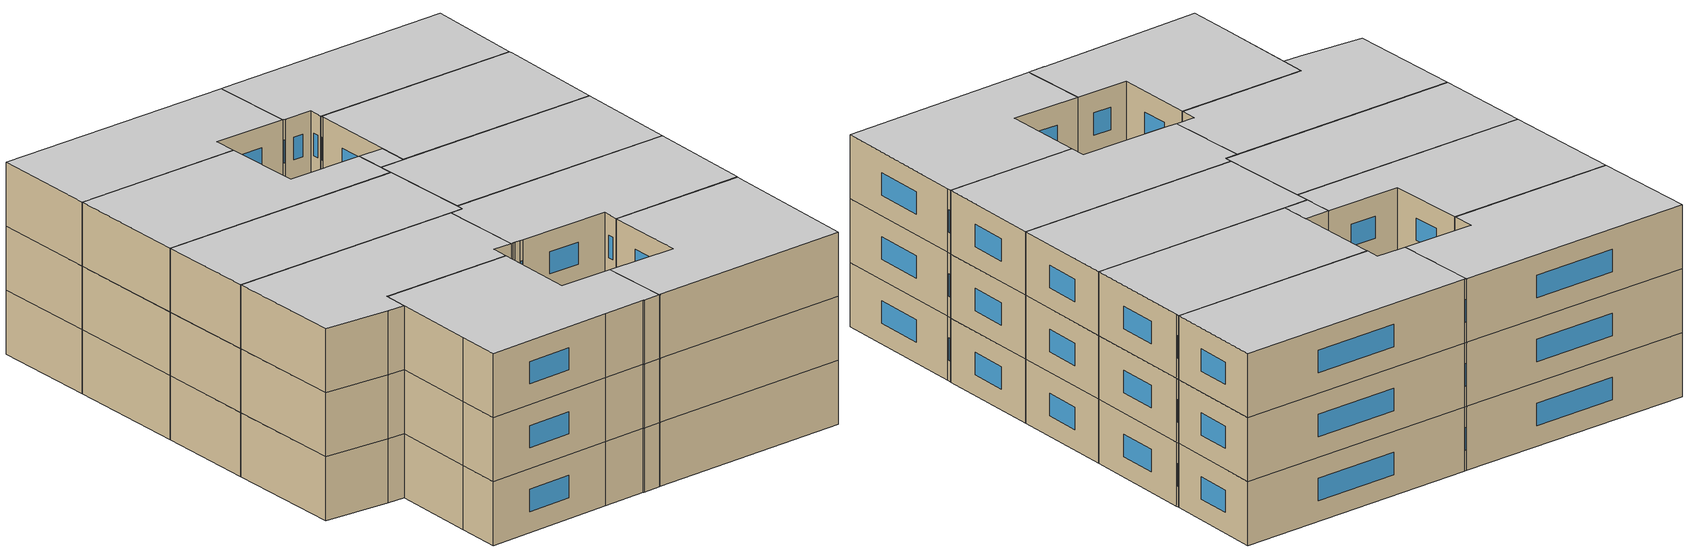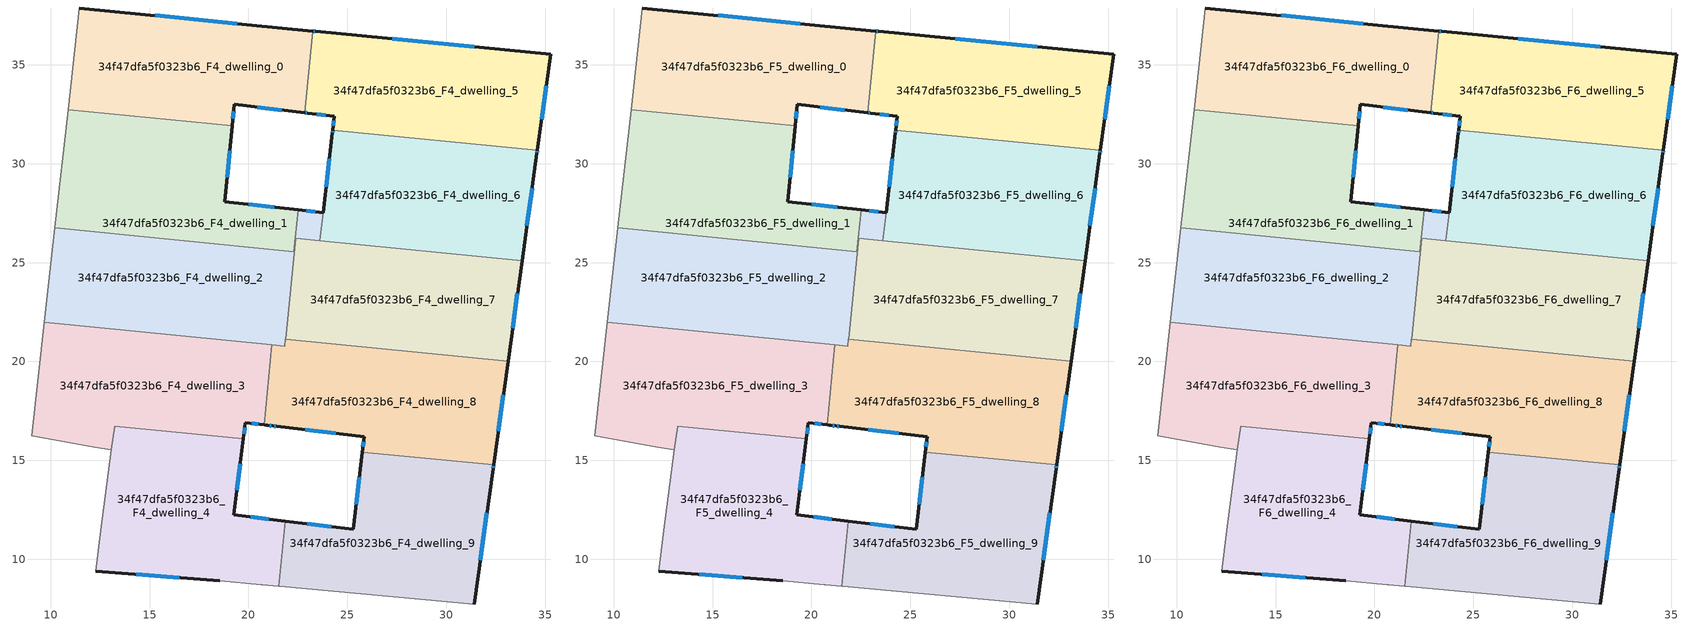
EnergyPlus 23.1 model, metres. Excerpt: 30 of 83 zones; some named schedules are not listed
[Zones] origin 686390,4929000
34f47dfa5f0323b6_F4_dwelling_0
 floor to 34f47dfa5f0323b6_F3_dwelling_0 (EU_floor_Construction): 23.26,36.72 22.85,32.58 19.29,33 19.18,31.91 10.88,32.74 11.45,37.88 z12
 wall outside (EU_wall_Construction): 19.18,31.91 19.29,33 22.85,32.58 / 23.26,36.72 11.45,37.88 z12:15
 wall to 34f47dfa5f0323b6_F4_dwelling_1 (EU_wall_Construction): 10.88,32.74 19.18,31.91 z12:15
 wall adiabatic (EU_wall_Construction): 11.45,37.88 10.88,32.74 z12:15
 wall to 34f47dfa5f0323b6_F4_dwelling_5 (EU_wall_Construction): 22.85,32.58 23.26,36.72 z12:15
 window (EU_Window_Construction): 19.22,32.27 19.25,32.65 / 19.42,37.09 15.29,37.5 / 20.45,32.87 21.69,32.72 z12.98:14.02
34f47dfa5f0323b6_F4_dwelling_1
 floor to 34f47dfa5f0323b6_F3_dwelling_1 (EU_floor_Construction): 19.18,31.91 18.8,28.08 22.52,27.67 22.3,25.56 10.21,26.75 10.88,32.74 z12
 wall outside (EU_wall_Construction): 22.52,27.67 18.8,28.08 19.18,31.91 z12:15
 wall adiabatic (EU_wall_Construction): 10.88,32.74 10.21,26.75 z12:15
 wall to 34f47dfa5f0323b6_F4_dwelling_2 (EU_wall_Construction): 10.21,26.75 22.3,25.56 22.52,27.67 z12:15
 window (EU_Window_Construction): 18.92,29.33 19.06,30.67 / 21.31,27.8 20.01,27.95 z12.98:14.02
34f47dfa5f0323b6_F4_dwelling_2
 floor to 34f47dfa5f0323b6_F3_dwelling_2 (EU_floor_Construction): 23.78,27.53 23.61,26.11 22.38,26.23 21.84,20.78 9.68,21.99 10.21,26.75 22.3,25.56 22.52,27.67 z12
 wall outside (EU_wall_Construction): 23.78,27.53 22.52,27.67 z12:15
 wall to 34f47dfa5f0323b6_F4_dwelling_8 (EU_wall_Construction): 21.19,20.85 21.84,20.78 21.87,21.13 z12:15
 wall adiabatic (EU_wall_Construction): 10.21,26.75 9.68,21.99 z12:15
 wall to 34f47dfa5f0323b6_F4_dwelling_6 (EU_wall_Construction): 23.61,26.11 23.78,27.53 z12:15
 wall to 34f47dfa5f0323b6_F4_dwelling_7 (EU_wall_Construction): 21.88,21.13 22.38,26.23 23.61,26.11 z12:15
 wall to 34f47dfa5f0323b6_F4_dwelling_3 (EU_wall_Construction): 9.68,21.99 21.19,20.85 z12:15
 window (EU_Window_Construction): 23.37,27.57 22.93,27.62 z12.98:14.02
34f47dfa5f0323b6_F4_dwelling_3
 floor to 34f47dfa5f0323b6_F3_dwelling_3 (EU_floor_Construction): 21.19,20.85 20.79,16.79 19.85,16.9 19.74,16.08 13.22,16.73 13.07,15.54 12.23,15.66 9.04,16.23 9.68,21.99 z12
 wall outside (EU_wall_Construction): 19.74,16.08 19.85,16.9 20.79,16.79 z12:15
 wall to 34f47dfa5f0323b6_F4_dwelling_4 (EU_wall_Construction): 13.07,15.54 13.22,16.73 / 13.23,16.73 19.74,16.08 z12:15
 wall adiabatic (EU_wall_Construction): 9.68,21.99 9.04,16.23 12.23,15.66 13.07,15.54 z12:15
 wall to 34f47dfa5f0323b6_F4_dwelling_8 (EU_wall_Construction): 20.79,16.79 21.19,20.85 z12:15
 window (EU_Window_Construction): 19.78,16.35 19.81,16.64 / 20.15,16.87 20.48,16.83 z12.98:14.02
34f47dfa5f0323b6_F4_dwelling_4
 floor to 34f47dfa5f0323b6_F3_dwelling_4 (EU_floor_Construction): 19.74,16.08 19.26,12.24 21.86,11.93 21.54,8.63 20.69,8.71 20.64,8.71 18.54,8.9 12.28,9.39 12.53,11.45 13.23,16.73 z12
 wall outside (EU_wall_Construction): 12.28,9.39 18.54,8.9 / 21.86,11.93 19.26,12.24 19.74,16.08 z12:15
 wall adiabatic (EU_wall_Construction): 18.54,8.9 20.64,8.71 20.69,8.71 21.54,8.63 / 13.07,15.54 12.53,11.45 12.28,9.39 z12:15
 wall to 34f47dfa5f0323b6_F4_dwelling_9 (EU_wall_Construction): 21.54,8.63 21.86,11.93 z12:15
 window (EU_Window_Construction): 14.31,9.23 16.5,9.06 / 19.42,13.49 19.59,14.83 / 21.02,12.03 20.11,12.14 z12.98:14.02
34f47dfa5f0323b6_F4_dwelling_5
 floor to 34f47dfa5f0323b6_F3_dwelling_5 (EU_floor_Construction): 35.29,35.53 34.61,30.68 24.27,31.71 24.35,32.41 23,32.57 22.85,32.58 23.26,36.72 23.41,36.7 z12
 wall outside (EU_wall_Construction): 22.85,32.58 23,32.57 24.35,32.41 24.27,31.71 / 34.61,30.68 35.29,35.53 23.41,36.7 23.26,36.72 z12:15
 wall to 34f47dfa5f0323b6_F4_dwelling_6 (EU_wall_Construction): 24.27,31.71 34.61,30.68 z12:15
 window (EU_Window_Construction): 22.9,32.58 22.95,32.57 / 23.36,36.71 23.31,36.71 / 31.43,35.91 27.27,36.32 / 34.83,32.26 35.07,33.95 / 24.32,32.18 24.29,31.93 / 23.44,32.52 23.91,32.46 z12.98:14.02
34f47dfa5f0323b6_F4_dwelling_6
 floor to 34f47dfa5f0323b6_F3_dwelling_6 (EU_floor_Construction): 34.61,30.68 34.59,30.53 33.84,25.1 23.62,26.11 23.78,27.54 24.25,31.56 24.27,31.71 z12
 wall outside (EU_wall_Construction): 24.27,31.71 24.25,31.56 23.78,27.54 / 33.84,25.1 34.59,30.53 34.61,30.68 z12:15
 wall to 34f47dfa5f0323b6_F4_dwelling_7 (EU_wall_Construction): 23.62,26.11 33.84,25.1 z12:15
 window (EU_Window_Construction): 24.1,30.25 23.93,28.84 / 24.26,31.66 24.25,31.61 / 34.6,30.58 34.61,30.63 / 34.08,26.86 34.35,28.76 z12.98:14.02
34f47dfa5f0323b6_F4_dwelling_7
 floor to 34f47dfa5f0323b6_F3_dwelling_7 (EU_floor_Construction): 33.84,25.1 33.13,20.02 21.88,21.13 22.38,26.23 23.62,26.11 z12
 wall outside (EU_wall_Construction): 33.13,20.02 33.84,25.1 z12:15
 wall to 34f47dfa5f0323b6_F4_dwelling_8 (EU_wall_Construction): 21.88,21.13 33.13,20.02 z12:15
 window (EU_Window_Construction): 33.36,21.67 33.61,23.45 z12.98:14.02
34f47dfa5f0323b6_F4_dwelling_8
 floor to 34f47dfa5f0323b6_F3_dwelling_8 (EU_floor_Construction): 33.13,20.02 32.4,14.76 25.76,15.42 25.85,16.2 21.43,16.72 21.23,16.74 20.99,16.77 20.89,16.78 20.79,16.79 21.19,20.85 21.84,20.78 21.87,21.13 z12
 wall outside (EU_wall_Construction): 20.79,16.79 20.89,16.78 20.99,16.77 21.23,16.74 21.43,16.72 25.85,16.2 25.76,15.42 / 32.4,14.76 33.13,20.02 z12:15
 wall to 34f47dfa5f0323b6_F4_dwelling_9 (EU_wall_Construction): 25.76,15.42 32.4,14.76 z12:15
 window (EU_Window_Construction): 22.87,16.55 24.41,16.37 / 21.3,16.73 21.37,16.72 / 21.07,16.76 21.15,16.75 / 32.64,16.47 32.89,18.31 / 25.82,15.95 25.79,15.67 z12.98:14.02
34f47dfa5f0323b6_F4_dwelling_9
 floor to 34f47dfa5f0323b6_F3_dwelling_9 (EU_floor_Construction): 32.4,14.76 32.37,14.57 31.42,7.73 21.59,8.62 21.54,8.63 21.86,11.93 25.31,11.51 25.76,15.42 z12
 wall outside (EU_wall_Construction): 31.42,7.73 32.37,14.57 32.4,14.76 / 25.76,15.42 25.31,11.51 21.86,11.93 z12:15
 wall adiabatic (EU_wall_Construction): 21.54,8.63 21.59,8.62 31.42,7.73 z12:15
 window (EU_Window_Construction): 32.38,14.63 32.39,14.7 / 31.73,9.95 32.06,12.34 / 24.19,11.65 22.98,11.79 / 25.61,14.15 25.45,12.78 z12.98:14.02
34f47dfa5f0323b6_F5_dwelling_0
 floor to 34f47dfa5f0323b6_F4_dwelling_0 (EU_floor_Construction): 23.26,36.72 22.85,32.58 19.29,33 19.18,31.91 10.88,32.74 11.45,37.88 z15
 wall outside (EU_wall_Construction): 19.18,31.91 19.29,33 22.85,32.58 / 23.26,36.72 11.45,37.88 z15:18
 wall to 34f47dfa5f0323b6_F5_dwelling_1 (EU_wall_Construction): 10.88,32.74 19.18,31.91 z15:18
 wall adiabatic (EU_wall_Construction): 11.45,37.88 10.88,32.74 z15:18
 wall to 34f47dfa5f0323b6_F5_dwelling_5 (EU_wall_Construction): 22.85,32.58 23.26,36.72 z15:18
 window (EU_Window_Construction): 19.22,32.27 19.25,32.65 / 19.42,37.09 15.29,37.5 / 20.45,32.87 21.69,32.72 z15.98:17.02
34f47dfa5f0323b6_F5_dwelling_1
 floor to 34f47dfa5f0323b6_F4_dwelling_1 (EU_floor_Construction): 19.18,31.91 18.8,28.08 22.52,27.67 22.3,25.56 10.21,26.75 10.88,32.74 z15
 wall outside (EU_wall_Construction): 22.52,27.67 18.8,28.08 19.18,31.91 z15:18
 wall adiabatic (EU_wall_Construction): 10.88,32.74 10.21,26.75 z15:18
 wall to 34f47dfa5f0323b6_F5_dwelling_2 (EU_wall_Construction): 10.21,26.75 22.3,25.56 22.52,27.67 z15:18
 window (EU_Window_Construction): 18.92,29.33 19.06,30.67 / 21.31,27.8 20.01,27.95 z15.98:17.02
34f47dfa5f0323b6_F5_dwelling_2
 floor to 34f47dfa5f0323b6_F4_dwelling_2 (EU_floor_Construction): 23.78,27.53 23.61,26.11 22.38,26.23 21.84,20.78 9.68,21.99 10.21,26.75 22.3,25.56 22.52,27.67 z15
 wall outside (EU_wall_Construction): 23.78,27.53 22.52,27.67 z15:18
 wall to 34f47dfa5f0323b6_F5_dwelling_8 (EU_wall_Construction): 21.19,20.85 21.84,20.78 21.87,21.13 z15:18
 wall adiabatic (EU_wall_Construction): 10.21,26.75 9.68,21.99 z15:18
 wall to 34f47dfa5f0323b6_F5_dwelling_6 (EU_wall_Construction): 23.61,26.11 23.78,27.53 z15:18
 wall to 34f47dfa5f0323b6_F5_dwelling_7 (EU_wall_Construction): 21.88,21.13 22.38,26.23 23.61,26.11 z15:18
 wall to 34f47dfa5f0323b6_F5_dwelling_3 (EU_wall_Construction): 9.68,21.99 21.19,20.85 z15:18
 window (EU_Window_Construction): 23.37,27.57 22.93,27.62 z15.98:17.02
34f47dfa5f0323b6_F5_dwelling_3
 floor to 34f47dfa5f0323b6_F4_dwelling_3 (EU_floor_Construction): 21.19,20.85 20.79,16.79 19.85,16.9 19.74,16.08 13.22,16.73 13.07,15.54 12.23,15.66 9.04,16.23 9.68,21.99 z15
 wall outside (EU_wall_Construction): 19.74,16.08 19.85,16.9 20.79,16.79 z15:18
 wall to 34f47dfa5f0323b6_F5_dwelling_4 (EU_wall_Construction): 13.07,15.54 13.22,16.73 / 13.23,16.73 19.74,16.08 z15:18
 wall adiabatic (EU_wall_Construction): 9.68,21.99 9.04,16.23 12.23,15.66 13.07,15.54 z15:18
 wall to 34f47dfa5f0323b6_F5_dwelling_8 (EU_wall_Construction): 20.79,16.79 21.19,20.85 z15:18
 window (EU_Window_Construction): 19.78,16.35 19.81,16.64 / 20.15,16.87 20.48,16.83 z15.98:17.02
34f47dfa5f0323b6_F5_dwelling_4
 floor to 34f47dfa5f0323b6_F4_dwelling_4 (EU_floor_Construction): 19.74,16.08 19.26,12.24 21.86,11.93 21.54,8.63 20.69,8.71 20.64,8.71 18.54,8.9 12.28,9.39 12.53,11.45 13.23,16.73 z15
 wall outside (EU_wall_Construction): 12.28,9.39 18.54,8.9 / 21.86,11.93 19.26,12.24 19.74,16.08 z15:18
 wall adiabatic (EU_wall_Construction): 18.54,8.9 20.64,8.71 20.69,8.71 21.54,8.63 / 13.07,15.54 12.53,11.45 12.28,9.39 z15:18
 wall to 34f47dfa5f0323b6_F5_dwelling_9 (EU_wall_Construction): 21.54,8.63 21.86,11.93 z15:18
 window (EU_Window_Construction): 14.31,9.23 16.5,9.06 / 19.42,13.49 19.59,14.83 / 21.02,12.03 20.11,12.14 z15.98:17.02
34f47dfa5f0323b6_F5_dwelling_5
 floor to 34f47dfa5f0323b6_F4_dwelling_5 (EU_floor_Construction): 35.29,35.53 34.61,30.68 24.27,31.71 24.35,32.41 23,32.57 22.85,32.58 23.26,36.72 23.41,36.7 z15
 wall outside (EU_wall_Construction): 22.85,32.58 23,32.57 24.35,32.41 24.27,31.71 / 34.61,30.68 35.29,35.53 23.41,36.7 23.26,36.72 z15:18
 wall to 34f47dfa5f0323b6_F5_dwelling_6 (EU_wall_Construction): 24.27,31.71 34.61,30.68 z15:18
 window (EU_Window_Construction): 22.9,32.58 22.95,32.57 / 23.36,36.71 23.31,36.71 / 31.43,35.91 27.27,36.32 / 34.83,32.26 35.07,33.95 / 24.32,32.18 24.29,31.93 / 23.44,32.52 23.91,32.46 z15.98:17.02
34f47dfa5f0323b6_F5_dwelling_6
 floor to 34f47dfa5f0323b6_F4_dwelling_6 (EU_floor_Construction): 34.61,30.68 34.59,30.53 33.84,25.1 23.62,26.11 23.78,27.54 24.25,31.56 24.27,31.71 z15
 wall outside (EU_wall_Construction): 24.27,31.71 24.25,31.56 23.78,27.54 / 33.84,25.1 34.59,30.53 34.61,30.68 z15:18
 wall to 34f47dfa5f0323b6_F5_dwelling_7 (EU_wall_Construction): 23.62,26.11 33.84,25.1 z15:18
 window (EU_Window_Construction): 24.1,30.25 23.93,28.84 / 24.26,31.66 24.25,31.61 / 34.6,30.58 34.61,30.63 / 34.08,26.86 34.35,28.76 z15.98:17.02
34f47dfa5f0323b6_F5_dwelling_7
 floor to 34f47dfa5f0323b6_F4_dwelling_7 (EU_floor_Construction): 33.84,25.1 33.13,20.02 21.88,21.13 22.38,26.23 23.62,26.11 z15
 wall outside (EU_wall_Construction): 33.13,20.02 33.84,25.1 z15:18
 wall to 34f47dfa5f0323b6_F5_dwelling_8 (EU_wall_Construction): 21.88,21.13 33.13,20.02 z15:18
 window (EU_Window_Construction): 33.36,21.67 33.61,23.45 z15.98:17.02
34f47dfa5f0323b6_F5_dwelling_8
 floor to 34f47dfa5f0323b6_F4_dwelling_8 (EU_floor_Construction): 33.13,20.02 32.4,14.76 25.76,15.42 25.85,16.2 21.43,16.72 21.23,16.74 20.99,16.77 20.89,16.78 20.79,16.79 21.19,20.85 21.84,20.78 21.87,21.13 z15
 wall outside (EU_wall_Construction): 20.79,16.79 20.89,16.78 20.99,16.77 21.23,16.74 21.43,16.72 25.85,16.2 25.76,15.42 / 32.4,14.76 33.13,20.02 z15:18
 wall to 34f47dfa5f0323b6_F5_dwelling_9 (EU_wall_Construction): 25.76,15.42 32.4,14.76 z15:18
 window (EU_Window_Construction): 22.87,16.55 24.41,16.37 / 21.3,16.73 21.37,16.72 / 21.07,16.76 21.15,16.75 / 32.64,16.47 32.89,18.31 / 25.82,15.95 25.79,15.67 z15.98:17.02
34f47dfa5f0323b6_F5_dwelling_9
 floor to 34f47dfa5f0323b6_F4_dwelling_9 (EU_floor_Construction): 32.4,14.76 32.37,14.57 31.42,7.73 21.59,8.62 21.54,8.63 21.86,11.93 25.31,11.51 25.76,15.42 z15
 wall outside (EU_wall_Construction): 31.42,7.73 32.37,14.57 32.4,14.76 / 25.76,15.42 25.31,11.51 21.86,11.93 z15:18
 wall adiabatic (EU_wall_Construction): 21.54,8.63 21.59,8.62 31.42,7.73 z15:18
 window (EU_Window_Construction): 32.38,14.63 32.39,14.7 / 31.73,9.95 32.06,12.34 / 24.19,11.65 22.98,11.79 / 25.61,14.15 25.45,12.78 z15.98:17.02
34f47dfa5f0323b6_F6_dwelling_0
 floor to 34f47dfa5f0323b6_F5_dwelling_0 (EU_floor_Construction): 23.26,36.72 22.85,32.58 19.29,33 19.18,31.91 10.88,32.74 11.45,37.88 z18
 wall outside (EU_wall_Construction): 19.18,31.91 19.29,33 22.85,32.58 / 23.26,36.72 11.45,37.88 z18:21
 wall to 34f47dfa5f0323b6_F6_dwelling_1 (EU_wall_Construction): 10.88,32.74 19.18,31.91 z18:21
 wall adiabatic (EU_wall_Construction): 11.45,37.88 10.88,32.74 z18:21
 wall to 34f47dfa5f0323b6_F6_dwelling_5 (EU_wall_Construction): 22.85,32.58 23.26,36.72 z18:21
 window (EU_Window_Construction): 19.22,32.27 19.25,32.65 / 19.42,37.09 15.29,37.5 / 20.45,32.87 21.69,32.72 z18.98:20.02
 ceiling to 34f47dfa5f0323b6_F7_dwelling_0 (EU_floor_Construction): 22.85,32.58 23.26,36.72 11.45,37.88 10.88,32.74 19.18,31.91 19.29,33 z21
34f47dfa5f0323b6_F6_dwelling_1
 floor to 34f47dfa5f0323b6_F5_dwelling_1 (EU_floor_Construction): 19.18,31.91 18.8,28.08 22.52,27.67 22.3,25.56 10.21,26.75 10.88,32.74 z18
 wall outside (EU_wall_Construction): 22.52,27.67 18.8,28.08 19.18,31.91 z18:21
 wall adiabatic (EU_wall_Construction): 10.88,32.74 10.21,26.75 z18:21
 wall to 34f47dfa5f0323b6_F6_dwelling_2 (EU_wall_Construction): 10.21,26.75 22.3,25.56 22.52,27.67 z18:21
 window (EU_Window_Construction): 18.92,29.33 19.06,30.67 / 21.31,27.8 20.01,27.95 z18.98:20.02
 ceiling to 34f47dfa5f0323b6_F7_dwelling_1 (EU_floor_Construction): 22.3,25.56 22.52,27.67 18.8,28.08 19.18,31.91 10.88,32.74 10.21,26.75 z21
34f47dfa5f0323b6_F6_dwelling_2
 floor to 34f47dfa5f0323b6_F5_dwelling_2 (EU_floor_Construction): 23.78,27.53 23.61,26.11 22.38,26.23 21.84,20.78 9.68,21.99 10.21,26.75 22.3,25.56 22.52,27.67 z18
 wall outside (EU_wall_Construction): 23.78,27.53 22.52,27.67 z18:21
 wall to 34f47dfa5f0323b6_F6_dwelling_8 (EU_wall_Construction): 21.19,20.85 21.84,20.78 21.87,21.13 z18:21
 wall adiabatic (EU_wall_Construction): 10.21,26.75 9.68,21.99 z18:21
 wall to 34f47dfa5f0323b6_F6_dwelling_6 (EU_wall_Construction): 23.61,26.11 23.78,27.53 z18:21
 wall to 34f47dfa5f0323b6_F6_dwelling_7 (EU_wall_Construction): 21.88,21.13 22.38,26.23 23.61,26.11 z18:21
 wall to 34f47dfa5f0323b6_F6_dwelling_3 (EU_wall_Construction): 9.68,21.99 21.19,20.85 z18:21
 window (EU_Window_Construction): 23.37,27.57 22.93,27.62 z18.98:20.02
 ceiling to 34f47dfa5f0323b6_F7_dwelling_2 (EU_floor_Construction): 21.84,20.78 22.38,26.23 23.61,26.11 23.78,27.53 22.52,27.67 22.3,25.56 10.21,26.75 9.68,21.99 z21
34f47dfa5f0323b6_F6_dwelling_3
 floor to 34f47dfa5f0323b6_F5_dwelling_3 (EU_floor_Construction): 21.19,20.85 20.79,16.79 19.85,16.9 19.74,16.08 13.22,16.73 13.07,15.54 12.23,15.66 9.04,16.23 9.68,21.99 z18
 wall outside (EU_wall_Construction): 19.74,16.08 19.85,16.9 20.79,16.79 z18:21
 wall to 34f47dfa5f0323b6_F6_dwelling_4 (EU_wall_Construction): 13.07,15.54 13.22,16.73 / 13.23,16.73 19.74,16.08 z18:21
 wall adiabatic (EU_wall_Construction): 9.68,21.99 9.04,16.23 12.23,15.66 13.07,15.54 z18:21
 wall to 34f47dfa5f0323b6_F6_dwelling_8 (EU_wall_Construction): 20.79,16.79 21.19,20.85 z18:21
 window (EU_Window_Construction): 19.78,16.35 19.81,16.64 / 20.15,16.87 20.48,16.83 z18.98:20.02
 ceiling to 34f47dfa5f0323b6_F7_dwelling_3 (EU_floor_Construction): 20.79,16.79 21.19,20.85 9.68,21.99 9.04,16.23 12.23,15.66 13.07,15.54 13.22,16.73 19.74,16.08 19.85,16.9 z21
34f47dfa5f0323b6_F6_dwelling_4
 floor to 34f47dfa5f0323b6_F5_dwelling_4 (EU_floor_Construction): 19.74,16.08 19.26,12.24 21.86,11.93 21.54,8.63 20.69,8.71 20.64,8.71 18.54,8.9 12.28,9.39 12.53,11.45 13.23,16.73 z18
 wall outside (EU_wall_Construction): 12.28,9.39 18.54,8.9 / 21.86,11.93 19.26,12.24 19.74,16.08 z18:21
 wall adiabatic (EU_wall_Construction): 18.54,8.9 20.64,8.71 20.69,8.71 21.54,8.63 / 13.07,15.54 12.53,11.45 12.28,9.39 z18:21
 wall to 34f47dfa5f0323b6_F6_dwelling_9 (EU_wall_Construction): 21.54,8.63 21.86,11.93 z18:21
 window (EU_Window_Construction): 14.31,9.23 16.5,9.06 / 19.42,13.49 19.59,14.83 / 21.02,12.03 20.11,12.14 z18.98:20.02
 ceiling to 34f47dfa5f0323b6_F7_dwelling_4 (EU_floor_Construction): 21.54,8.63 21.86,11.93 19.26,12.24 19.74,16.08 13.23,16.73 12.53,11.45 12.28,9.39 18.54,8.9 20.64,8.71 20.69,8.71 z21
34f47dfa5f0323b6_F6_dwelling_5
 floor to 34f47dfa5f0323b6_F5_dwelling_5 (EU_floor_Construction): 35.29,35.53 34.61,30.68 24.27,31.71 24.35,32.41 23,32.57 22.85,32.58 23.26,36.72 23.41,36.7 z18
 wall outside (EU_wall_Construction): 22.85,32.58 23,32.57 24.35,32.41 24.27,31.71 / 34.61,30.68 35.29,35.53 23.41,36.7 23.26,36.72 z18:21
 wall to 34f47dfa5f0323b6_F6_dwelling_6 (EU_wall_Construction): 24.27,31.71 34.61,30.68 z18:21
 window (EU_Window_Construction): 22.9,32.58 22.95,32.57 / 23.36,36.71 23.31,36.71 / 31.43,35.91 27.27,36.32 / 34.83,32.26 35.07,33.95 / 24.32,32.18 24.29,31.93 / 23.44,32.52 23.91,32.46 z18.98:20.02
 ceiling to 34f47dfa5f0323b6_F7_dwelling_5 (EU_floor_Construction): 34.61,30.68 35.29,35.53 23.41,36.7 23.26,36.72 22.85,32.58 23,32.57 24.35,32.41 24.27,31.71 z21
34f47dfa5f0323b6_F6_dwelling_6
 floor to 34f47dfa5f0323b6_F5_dwelling_6 (EU_floor_Construction): 34.61,30.68 34.59,30.53 33.84,25.1 23.62,26.11 23.78,27.54 24.25,31.56 24.27,31.71 z18
 wall outside (EU_wall_Construction): 24.27,31.71 24.25,31.56 23.78,27.54 / 33.84,25.1 34.59,30.53 34.61,30.68 z18:21
 wall to 34f47dfa5f0323b6_F6_dwelling_7 (EU_wall_Construction): 23.62,26.11 33.84,25.1 z18:21
 window (EU_Window_Construction): 24.1,30.25 23.93,28.84 / 24.26,31.66 24.25,31.61 / 34.6,30.58 34.61,30.63 / 34.08,26.86 34.35,28.76 z18.98:20.02
 ceiling to 34f47dfa5f0323b6_F7_dwelling_6 (EU_floor_Construction): 33.84,25.1 34.59,30.53 34.61,30.68 24.27,31.71 24.25,31.56 23.78,27.54 23.62,26.11 z21
34f47dfa5f0323b6_F6_dwelling_7
 floor to 34f47dfa5f0323b6_F5_dwelling_7 (EU_floor_Construction): 33.84,25.1 33.13,20.02 21.88,21.13 22.38,26.23 23.62,26.11 z18
 wall outside (EU_wall_Construction): 33.13,20.02 33.84,25.1 z18:21
 wall to 34f47dfa5f0323b6_F6_dwelling_8 (EU_wall_Construction): 21.88,21.13 33.13,20.02 z18:21
 window (EU_Window_Construction): 33.36,21.67 33.61,23.45 z18.98:20.02
 ceiling to 34f47dfa5f0323b6_F7_dwelling_7 (EU_floor_Construction): 33.13,20.02 33.84,25.1 23.62,26.11 22.38,26.23 21.88,21.13 z21
34f47dfa5f0323b6_F6_dwelling_8
 floor to 34f47dfa5f0323b6_F5_dwelling_8 (EU_floor_Construction): 33.13,20.02 32.4,14.76 25.76,15.42 25.85,16.2 21.43,16.72 21.23,16.74 20.99,16.77 20.89,16.78 20.79,16.79 21.19,20.85 21.84,20.78 21.87,21.13 z18
 wall outside (EU_wall_Construction): 20.79,16.79 20.89,16.78 20.99,16.77 21.23,16.74 21.43,16.72 25.85,16.2 25.76,15.42 / 32.4,14.76 33.13,20.02 z18:21
 wall to 34f47dfa5f0323b6_F6_dwelling_9 (EU_wall_Construction): 25.76,15.42 32.4,14.76 z18:21
 window (EU_Window_Construction): 22.87,16.55 24.41,16.37 / 21.3,16.73 21.37,16.72 / 21.07,16.76 21.15,16.75 / 32.64,16.47 32.89,18.31 / 25.82,15.95 25.79,15.67 z18.98:20.02
 ceiling to 34f47dfa5f0323b6_F7_dwelling_8 (EU_floor_Construction): 32.4,14.76 33.13,20.02 21.87,21.13 21.84,20.78 21.19,20.85 20.79,16.79 20.89,16.78 20.99,16.77 21.23,16.74 21.43,16.72 25.85,16.2 25.76,15.42 z21
34f47dfa5f0323b6_F6_dwelling_9
 floor to 34f47dfa5f0323b6_F5_dwelling_9 (EU_floor_Construction): 32.4,14.76 32.37,14.57 31.42,7.73 21.59,8.62 21.54,8.63 21.86,11.93 25.31,11.51 25.76,15.42 z18
 wall outside (EU_wall_Construction): 31.42,7.73 32.37,14.57 32.4,14.76 / 25.76,15.42 25.31,11.51 21.86,11.93 z18:21
 wall adiabatic (EU_wall_Construction): 21.54,8.63 21.59,8.62 31.42,7.73 z18:21
 window (EU_Window_Construction): 32.38,14.63 32.39,14.7 / 31.73,9.95 32.06,12.34 / 24.19,11.65 22.98,11.79 / 25.61,14.15 25.45,12.78 z18.98:20.02
 ceiling to 34f47dfa5f0323b6_F7_dwelling_9 (EU_floor_Construction): 31.42,7.73 32.37,14.57 32.4,14.76 25.76,15.42 25.31,11.51 21.86,11.93 21.54,8.63 21.59,8.62 z21
[Building]
EU S2 Campaign: North Axis=0; Terrain=City; Solar Distribution=FullExterior
[Site:Location]
Bologna: Latitude=44.5; Longitude=11.25; Time Zone=1; Elevation=37
[SizingPeriod:WeatherFileDays]
AnnualSizingPeriod: Begin Month=1; Begin Day of Month=1; End Month=12; End Day of Month=31; Day of Week for Start Day=Monday; Use Weather File Daylight Saving Period=No; Use Weather File Rain and Snow Indicators=No
[MATERIAL]
EU_InternalMass_Material: Roughness=MediumRough; Thickness=0.1; Conductivity=1; Density=1800; Specific Heat=900; Thermal Absorptance=0.9; Solar Absorptance=0.7; Visible Absorptance=0.7
[MATERIAL:NOMASS] Roughness=MediumRough; Thermal Absorptance=0.9; Solar Absorptance=0.7; Visible Absorptance=0.7
Name | Thermal Resistance
EU_wall_NoMass | 0.905828
EU_floor_NoMass | 0.67114
[WINDOWMATERIAL:SIMPLEGLAZINGSYSTEM]
EU_Window_SimpleGlazing: UFactor=4.52486; Solar Heat Gain Coefficient=0.85; Visible Transmittance=0.85
[CONSTRUCTION]
EU_wall_Construction: EU_wall_NoMass
EU_floor_Construction: EU_floor_NoMass
EU_Window_Construction: EU_Window_SimpleGlazing
EU_InternalMass_Construction: EU_InternalMass_Material
[ZONE] Type=1; Multiplier=1; Ceiling Height=autocalculate; Floor Area=autocalculate; Part of Total Floor Area=Yes
Name | Volume
34f47dfa5f0323b6_F4_dwelling_0; 34f47dfa5f0323b6_F5_dwelling_0; 34f47dfa5f0323b6_F6_dwelling_0 | 173.508
34f47dfa5f0323b6_F4_dwelling_1; 34f47dfa5f0323b6_F5_dwelling_1; 34f47dfa5f0323b6_F6_dwelling_1 | 175.34
34f47dfa5f0323b6_F4_dwelling_2; 34f47dfa5f0323b6_F5_dwelling_2; 34f47dfa5f0323b6_F6_dwelling_2 | 180.916
34f47dfa5f0323b6_F4_dwelling_3; 34f47dfa5f0323b6_F5_dwelling_3; 34f47dfa5f0323b6_F6_dwelling_3 | 180.519
34f47dfa5f0323b6_F4_dwelling_4; 34f47dfa5f0323b6_F5_dwelling_4; 34f47dfa5f0323b6_F6_dwelling_4 | 171.257
34f47dfa5f0323b6_F4_dwelling_5; 34f47dfa5f0323b6_F5_dwelling_5; 34f47dfa5f0323b6_F6_dwelling_5 | 172.564
34f47dfa5f0323b6_F4_dwelling_6; 34f47dfa5f0323b6_F5_dwelling_6; 34f47dfa5f0323b6_F6_dwelling_6 | 174.669
34f47dfa5f0323b6_F4_dwelling_7; 34f47dfa5f0323b6_F5_dwelling_7; 34f47dfa5f0323b6_F6_dwelling_7 | 175.297
34f47dfa5f0323b6_F4_dwelling_8; 34f47dfa5f0323b6_F5_dwelling_8; 34f47dfa5f0323b6_F6_dwelling_8 | 175.339
34f47dfa5f0323b6_F4_dwelling_9; 34f47dfa5f0323b6_F5_dwelling_9; 34f47dfa5f0323b6_F6_dwelling_9 | 174.413
[INTERNALMASS] Construction=EU_InternalMass_Construction
Name | Zone or ZoneList | Surface Area
34f47dfa5f0323b6_F4_dwelling_0_EU_InternalMass | 34f47dfa5f0323b6_F4_dwelling_0 | 57.8347
34f47dfa5f0323b6_F4_dwelling_1_EU_InternalMass | 34f47dfa5f0323b6_F4_dwelling_1 | 58.4525
34f47dfa5f0323b6_F4_dwelling_2_EU_InternalMass | 34f47dfa5f0323b6_F4_dwelling_2 | 60.3238
34f47dfa5f0323b6_F4_dwelling_3_EU_InternalMass | 34f47dfa5f0323b6_F4_dwelling_3 | 60.1698
34f47dfa5f0323b6_F4_dwelling_4_EU_InternalMass | 34f47dfa5f0323b6_F4_dwelling_4 | 57.0986
34f47dfa5f0323b6_F4_dwelling_5_EU_InternalMass | 34f47dfa5f0323b6_F4_dwelling_5 | 57.5224
34f47dfa5f0323b6_F4_dwelling_6_EU_InternalMass | 34f47dfa5f0323b6_F4_dwelling_6 | 58.2194
34f47dfa5f0323b6_F4_dwelling_7_EU_InternalMass | 34f47dfa5f0323b6_F4_dwelling_7 | 58.4299
34f47dfa5f0323b6_F4_dwelling_8_EU_InternalMass | 34f47dfa5f0323b6_F4_dwelling_8 | 58.4501
34f47dfa5f0323b6_F4_dwelling_9_EU_InternalMass | 34f47dfa5f0323b6_F4_dwelling_9 | 58.1328
34f47dfa5f0323b6_F5_dwelling_0_EU_InternalMass | 34f47dfa5f0323b6_F5_dwelling_0 | 57.8347
34f47dfa5f0323b6_F5_dwelling_1_EU_InternalMass | 34f47dfa5f0323b6_F5_dwelling_1 | 58.4525
34f47dfa5f0323b6_F5_dwelling_2_EU_InternalMass | 34f47dfa5f0323b6_F5_dwelling_2 | 60.3238
34f47dfa5f0323b6_F5_dwelling_3_EU_InternalMass | 34f47dfa5f0323b6_F5_dwelling_3 | 60.1698
34f47dfa5f0323b6_F5_dwelling_4_EU_InternalMass | 34f47dfa5f0323b6_F5_dwelling_4 | 57.0986
34f47dfa5f0323b6_F5_dwelling_5_EU_InternalMass | 34f47dfa5f0323b6_F5_dwelling_5 | 57.5224
34f47dfa5f0323b6_F5_dwelling_6_EU_InternalMass | 34f47dfa5f0323b6_F5_dwelling_6 | 58.2194
34f47dfa5f0323b6_F5_dwelling_7_EU_InternalMass | 34f47dfa5f0323b6_F5_dwelling_7 | 58.4299
34f47dfa5f0323b6_F5_dwelling_8_EU_InternalMass | 34f47dfa5f0323b6_F5_dwelling_8 | 58.4501
34f47dfa5f0323b6_F5_dwelling_9_EU_InternalMass | 34f47dfa5f0323b6_F5_dwelling_9 | 58.1328
34f47dfa5f0323b6_F6_dwelling_0_EU_InternalMass | 34f47dfa5f0323b6_F6_dwelling_0 | 57.8347
34f47dfa5f0323b6_F6_dwelling_1_EU_InternalMass | 34f47dfa5f0323b6_F6_dwelling_1 | 58.4525
34f47dfa5f0323b6_F6_dwelling_2_EU_InternalMass | 34f47dfa5f0323b6_F6_dwelling_2 | 60.3238
34f47dfa5f0323b6_F6_dwelling_3_EU_InternalMass | 34f47dfa5f0323b6_F6_dwelling_3 | 60.1698
34f47dfa5f0323b6_F6_dwelling_4_EU_InternalMass | 34f47dfa5f0323b6_F6_dwelling_4 | 57.0986
34f47dfa5f0323b6_F6_dwelling_5_EU_InternalMass | 34f47dfa5f0323b6_F6_dwelling_5 | 57.5224
34f47dfa5f0323b6_F6_dwelling_6_EU_InternalMass | 34f47dfa5f0323b6_F6_dwelling_6 | 58.2194
34f47dfa5f0323b6_F6_dwelling_7_EU_InternalMass | 34f47dfa5f0323b6_F6_dwelling_7 | 58.4299
34f47dfa5f0323b6_F6_dwelling_8_EU_InternalMass | 34f47dfa5f0323b6_F6_dwelling_8 | 58.4501
34f47dfa5f0323b6_F6_dwelling_9_EU_InternalMass | 34f47dfa5f0323b6_F6_dwelling_9 | 58.1328
[OTHEREQUIPMENT] Fuel Type=Electricity; Design Level Calculation Method=Watts/Area; Power per Zone Floor Area=1; Fraction Latent=0; Fraction Radiant=0; Fraction Lost=0; Carbon Dioxide Generation Rate=0; EndUse Subcategory=EU_Step8_InternalGains
Name | Zone or ZoneList or Space or SpaceList | Schedule
EU_Step8_InternalGain_34f47dfa5f0323b6_F4_dwelling_0_f000 | 34f47dfa5f0323b6_F4_dwelling_0 | EU_Step8_GainSchedule_34f47dfa5f0323b6_F4_dwelling_0_f000
EU_Step8_InternalGain_34f47dfa5f0323b6_F4_dwelling_1_f000 | 34f47dfa5f0323b6_F4_dwelling_1 | EU_Step8_GainSchedule_34f47dfa5f0323b6_F4_dwelling_1_f000
EU_Step8_InternalGain_34f47dfa5f0323b6_F4_dwelling_2_f000 | 34f47dfa5f0323b6_F4_dwelling_2 | EU_Step8_GainSchedule_34f47dfa5f0323b6_F4_dwelling_2_f000
EU_Step8_InternalGain_34f47dfa5f0323b6_F4_dwelling_3_f000 | 34f47dfa5f0323b6_F4_dwelling_3 | EU_Step8_GainSchedule_34f47dfa5f0323b6_F4_dwelling_3_f000
EU_Step8_InternalGain_34f47dfa5f0323b6_F4_dwelling_4_f000 | 34f47dfa5f0323b6_F4_dwelling_4 | EU_Step8_GainSchedule_34f47dfa5f0323b6_F4_dwelling_4_f000
EU_Step8_InternalGain_34f47dfa5f0323b6_F4_dwelling_5_f000 | 34f47dfa5f0323b6_F4_dwelling_5 | EU_Step8_GainSchedule_34f47dfa5f0323b6_F4_dwelling_5_f000
EU_Step8_InternalGain_34f47dfa5f0323b6_F4_dwelling_6_f000 | 34f47dfa5f0323b6_F4_dwelling_6 | EU_Step8_GainSchedule_34f47dfa5f0323b6_F4_dwelling_6_f000
EU_Step8_InternalGain_34f47dfa5f0323b6_F4_dwelling_7_f000 | 34f47dfa5f0323b6_F4_dwelling_7 | EU_Step8_GainSchedule_34f47dfa5f0323b6_F4_dwelling_7_f000
EU_Step8_InternalGain_34f47dfa5f0323b6_F4_dwelling_8_f000 | 34f47dfa5f0323b6_F4_dwelling_8 | EU_Step8_GainSchedule_34f47dfa5f0323b6_F4_dwelling_8_f000
EU_Step8_InternalGain_34f47dfa5f0323b6_F4_dwelling_9_f000 | 34f47dfa5f0323b6_F4_dwelling_9 | EU_Step8_GainSchedule_34f47dfa5f0323b6_F4_dwelling_9_f000
EU_Step8_InternalGain_34f47dfa5f0323b6_F5_dwelling_0_f000 | 34f47dfa5f0323b6_F5_dwelling_0 | EU_Step8_GainSchedule_34f47dfa5f0323b6_F5_dwelling_0_f000
EU_Step8_InternalGain_34f47dfa5f0323b6_F5_dwelling_1_f000 | 34f47dfa5f0323b6_F5_dwelling_1 | EU_Step8_GainSchedule_34f47dfa5f0323b6_F5_dwelling_1_f000
EU_Step8_InternalGain_34f47dfa5f0323b6_F5_dwelling_2_f000 | 34f47dfa5f0323b6_F5_dwelling_2 | EU_Step8_GainSchedule_34f47dfa5f0323b6_F5_dwelling_2_f000
EU_Step8_InternalGain_34f47dfa5f0323b6_F5_dwelling_3_f000 | 34f47dfa5f0323b6_F5_dwelling_3 | EU_Step8_GainSchedule_34f47dfa5f0323b6_F5_dwelling_3_f000
EU_Step8_InternalGain_34f47dfa5f0323b6_F5_dwelling_4_f000 | 34f47dfa5f0323b6_F5_dwelling_4 | EU_Step8_GainSchedule_34f47dfa5f0323b6_F5_dwelling_4_f000
EU_Step8_InternalGain_34f47dfa5f0323b6_F5_dwelling_5_f000 | 34f47dfa5f0323b6_F5_dwelling_5 | EU_Step8_GainSchedule_34f47dfa5f0323b6_F5_dwelling_5_f000
EU_Step8_InternalGain_34f47dfa5f0323b6_F5_dwelling_6_f000 | 34f47dfa5f0323b6_F5_dwelling_6 | EU_Step8_GainSchedule_34f47dfa5f0323b6_F5_dwelling_6_f000
EU_Step8_InternalGain_34f47dfa5f0323b6_F5_dwelling_7_f000 | 34f47dfa5f0323b6_F5_dwelling_7 | EU_Step8_GainSchedule_34f47dfa5f0323b6_F5_dwelling_7_f000
EU_Step8_InternalGain_34f47dfa5f0323b6_F5_dwelling_8_f000 | 34f47dfa5f0323b6_F5_dwelling_8 | EU_Step8_GainSchedule_34f47dfa5f0323b6_F5_dwelling_8_f000
EU_Step8_InternalGain_34f47dfa5f0323b6_F5_dwelling_9_f000 | 34f47dfa5f0323b6_F5_dwelling_9 | EU_Step8_GainSchedule_34f47dfa5f0323b6_F5_dwelling_9_f000
EU_Step8_InternalGain_34f47dfa5f0323b6_F6_dwelling_0_f000 | 34f47dfa5f0323b6_F6_dwelling_0 | EU_Step8_GainSchedule_34f47dfa5f0323b6_F6_dwelling_0_f000
EU_Step8_InternalGain_34f47dfa5f0323b6_F6_dwelling_1_f000 | 34f47dfa5f0323b6_F6_dwelling_1 | EU_Step8_GainSchedule_34f47dfa5f0323b6_F6_dwelling_1_f000
EU_Step8_InternalGain_34f47dfa5f0323b6_F6_dwelling_2_f000 | 34f47dfa5f0323b6_F6_dwelling_2 | EU_Step8_GainSchedule_34f47dfa5f0323b6_F6_dwelling_2_f000
EU_Step8_InternalGain_34f47dfa5f0323b6_F6_dwelling_3_f000 | 34f47dfa5f0323b6_F6_dwelling_3 | EU_Step8_GainSchedule_34f47dfa5f0323b6_F6_dwelling_3_f000
EU_Step8_InternalGain_34f47dfa5f0323b6_F6_dwelling_4_f000 | 34f47dfa5f0323b6_F6_dwelling_4 | EU_Step8_GainSchedule_34f47dfa5f0323b6_F6_dwelling_4_f000
EU_Step8_InternalGain_34f47dfa5f0323b6_F6_dwelling_5_f000 | 34f47dfa5f0323b6_F6_dwelling_5 | EU_Step8_GainSchedule_34f47dfa5f0323b6_F6_dwelling_5_f000
EU_Step8_InternalGain_34f47dfa5f0323b6_F6_dwelling_6_f000 | 34f47dfa5f0323b6_F6_dwelling_6 | EU_Step8_GainSchedule_34f47dfa5f0323b6_F6_dwelling_6_f000
EU_Step8_InternalGain_34f47dfa5f0323b6_F6_dwelling_7_f000 | 34f47dfa5f0323b6_F6_dwelling_7 | EU_Step8_GainSchedule_34f47dfa5f0323b6_F6_dwelling_7_f000
EU_Step8_InternalGain_34f47dfa5f0323b6_F6_dwelling_8_f000 | 34f47dfa5f0323b6_F6_dwelling_8 | EU_Step8_GainSchedule_34f47dfa5f0323b6_F6_dwelling_8_f000
EU_Step8_InternalGain_34f47dfa5f0323b6_F6_dwelling_9_f000 | 34f47dfa5f0323b6_F6_dwelling_9 | EU_Step8_GainSchedule_34f47dfa5f0323b6_F6_dwelling_9_f000
[ZONEVENTILATION:DESIGNFLOWRATE] Schedule=EU_AlwaysOn; Design Flow Rate Calculation Method=AirChanges/Hour; Air Changes per Hour=0.73129; Ventilation Type=Natural; Fan Pressure Rise=0; Fan Total Efficiency=1; Constant Term Coefficient=1; Temperature Term Coefficient=0; Velocity Term Coefficient=0; Velocity Squared Term Coefficient=0; Minimum Indoor Temperature=-100; Maximum Indoor Temperature=100; Delta Temperature=-100; Minimum Outdoor Temperature=-100; Maximum Outdoor Temperature=100; Maximum Wind Speed=40
Name | Zone or ZoneList or Space or SpaceList
EU_ConstantAir_34f47dfa5f0323b6_F4_dwelling_0 | 34f47dfa5f0323b6_F4_dwelling_0
EU_ConstantAir_34f47dfa5f0323b6_F4_dwelling_1 | 34f47dfa5f0323b6_F4_dwelling_1
EU_ConstantAir_34f47dfa5f0323b6_F4_dwelling_2 | 34f47dfa5f0323b6_F4_dwelling_2
EU_ConstantAir_34f47dfa5f0323b6_F4_dwelling_3 | 34f47dfa5f0323b6_F4_dwelling_3
EU_ConstantAir_34f47dfa5f0323b6_F4_dwelling_4 | 34f47dfa5f0323b6_F4_dwelling_4
EU_ConstantAir_34f47dfa5f0323b6_F4_dwelling_5 | 34f47dfa5f0323b6_F4_dwelling_5
EU_ConstantAir_34f47dfa5f0323b6_F4_dwelling_6 | 34f47dfa5f0323b6_F4_dwelling_6
EU_ConstantAir_34f47dfa5f0323b6_F4_dwelling_7 | 34f47dfa5f0323b6_F4_dwelling_7
EU_ConstantAir_34f47dfa5f0323b6_F4_dwelling_8 | 34f47dfa5f0323b6_F4_dwelling_8
EU_ConstantAir_34f47dfa5f0323b6_F4_dwelling_9 | 34f47dfa5f0323b6_F4_dwelling_9
EU_ConstantAir_34f47dfa5f0323b6_F5_dwelling_0 | 34f47dfa5f0323b6_F5_dwelling_0
EU_ConstantAir_34f47dfa5f0323b6_F5_dwelling_1 | 34f47dfa5f0323b6_F5_dwelling_1
EU_ConstantAir_34f47dfa5f0323b6_F5_dwelling_2 | 34f47dfa5f0323b6_F5_dwelling_2
EU_ConstantAir_34f47dfa5f0323b6_F5_dwelling_3 | 34f47dfa5f0323b6_F5_dwelling_3
EU_ConstantAir_34f47dfa5f0323b6_F5_dwelling_4 | 34f47dfa5f0323b6_F5_dwelling_4
EU_ConstantAir_34f47dfa5f0323b6_F5_dwelling_5 | 34f47dfa5f0323b6_F5_dwelling_5
EU_ConstantAir_34f47dfa5f0323b6_F5_dwelling_6 | 34f47dfa5f0323b6_F5_dwelling_6
EU_ConstantAir_34f47dfa5f0323b6_F5_dwelling_7 | 34f47dfa5f0323b6_F5_dwelling_7
EU_ConstantAir_34f47dfa5f0323b6_F5_dwelling_8 | 34f47dfa5f0323b6_F5_dwelling_8
EU_ConstantAir_34f47dfa5f0323b6_F5_dwelling_9 | 34f47dfa5f0323b6_F5_dwelling_9
EU_ConstantAir_34f47dfa5f0323b6_F6_dwelling_0 | 34f47dfa5f0323b6_F6_dwelling_0
EU_ConstantAir_34f47dfa5f0323b6_F6_dwelling_1 | 34f47dfa5f0323b6_F6_dwelling_1
EU_ConstantAir_34f47dfa5f0323b6_F6_dwelling_2 | 34f47dfa5f0323b6_F6_dwelling_2
EU_ConstantAir_34f47dfa5f0323b6_F6_dwelling_3 | 34f47dfa5f0323b6_F6_dwelling_3
EU_ConstantAir_34f47dfa5f0323b6_F6_dwelling_4 | 34f47dfa5f0323b6_F6_dwelling_4
EU_ConstantAir_34f47dfa5f0323b6_F6_dwelling_5 | 34f47dfa5f0323b6_F6_dwelling_5
EU_ConstantAir_34f47dfa5f0323b6_F6_dwelling_6 | 34f47dfa5f0323b6_F6_dwelling_6
EU_ConstantAir_34f47dfa5f0323b6_F6_dwelling_7 | 34f47dfa5f0323b6_F6_dwelling_7
EU_ConstantAir_34f47dfa5f0323b6_F6_dwelling_8 | 34f47dfa5f0323b6_F6_dwelling_8
EU_ConstantAir_34f47dfa5f0323b6_F6_dwelling_9 | 34f47dfa5f0323b6_F6_dwelling_9
[HVACTEMPLATE:ZONE:IDEALLOADSAIRSYSTEM] System Availability Schedule=EU_AlwaysOn; Maximum Heating Supply Air Temperature=50; Minimum Cooling Supply Air Temperature=13; Maximum Heating Supply Air Humidity Ratio=0.0156; Minimum Cooling Supply Air Humidity Ratio=0.0077; Heating Limit=NoLimit; Cooling Limit=NoLimit; Heating Availability Schedule=EU_AlwaysOn; Cooling Availability Schedule=EU_CoolingOff; Dehumidification Control Type=ConstantSensibleHeatRatio; Cooling Sensible Heat Ratio=0.7; Dehumidification Setpoint=60; Humidification Control Type=None; Humidification Setpoint=30; Outdoor Air Method=None; Outdoor Air Flow Rate per Person=0.00944; Outdoor Air Flow Rate per Zone Floor Area=0; Outdoor Air Flow Rate per Zone=0; Demand Controlled Ventilation Type=None; Outdoor Air Economizer Type=NoEconomizer; Heat Recovery Type=None; Sensible Heat Recovery Effectiveness=0.7; Latent Heat Recovery Effectiveness=0.65
Name | Template Thermostat
34f47dfa5f0323b6_F4_dwelling_0 | EU_HeatOnly_34f47dfa5f0323b6_F4_dwelling_0
34f47dfa5f0323b6_F4_dwelling_1 | EU_HeatOnly_34f47dfa5f0323b6_F4_dwelling_1
34f47dfa5f0323b6_F4_dwelling_2 | EU_HeatOnly_34f47dfa5f0323b6_F4_dwelling_2
34f47dfa5f0323b6_F4_dwelling_3 | EU_HeatOnly_34f47dfa5f0323b6_F4_dwelling_3
34f47dfa5f0323b6_F4_dwelling_4 | EU_HeatOnly_34f47dfa5f0323b6_F4_dwelling_4
34f47dfa5f0323b6_F4_dwelling_5 | EU_HeatOnly_34f47dfa5f0323b6_F4_dwelling_5
34f47dfa5f0323b6_F4_dwelling_6 | EU_HeatOnly_34f47dfa5f0323b6_F4_dwelling_6
34f47dfa5f0323b6_F4_dwelling_7 | EU_HeatOnly_34f47dfa5f0323b6_F4_dwelling_7
34f47dfa5f0323b6_F4_dwelling_8 | EU_HeatOnly_34f47dfa5f0323b6_F4_dwelling_8
34f47dfa5f0323b6_F4_dwelling_9 | EU_HeatOnly_34f47dfa5f0323b6_F4_dwelling_9
34f47dfa5f0323b6_F5_dwelling_0 | EU_HeatOnly_34f47dfa5f0323b6_F5_dwelling_0
34f47dfa5f0323b6_F5_dwelling_1 | EU_HeatOnly_34f47dfa5f0323b6_F5_dwelling_1
34f47dfa5f0323b6_F5_dwelling_2 | EU_HeatOnly_34f47dfa5f0323b6_F5_dwelling_2
34f47dfa5f0323b6_F5_dwelling_3 | EU_HeatOnly_34f47dfa5f0323b6_F5_dwelling_3
34f47dfa5f0323b6_F5_dwelling_4 | EU_HeatOnly_34f47dfa5f0323b6_F5_dwelling_4
34f47dfa5f0323b6_F5_dwelling_5 | EU_HeatOnly_34f47dfa5f0323b6_F5_dwelling_5
34f47dfa5f0323b6_F5_dwelling_6 | EU_HeatOnly_34f47dfa5f0323b6_F5_dwelling_6
34f47dfa5f0323b6_F5_dwelling_7 | EU_HeatOnly_34f47dfa5f0323b6_F5_dwelling_7
34f47dfa5f0323b6_F5_dwelling_8 | EU_HeatOnly_34f47dfa5f0323b6_F5_dwelling_8
34f47dfa5f0323b6_F5_dwelling_9 | EU_HeatOnly_34f47dfa5f0323b6_F5_dwelling_9
34f47dfa5f0323b6_F6_dwelling_0 | EU_HeatOnly_34f47dfa5f0323b6_F6_dwelling_0
34f47dfa5f0323b6_F6_dwelling_1 | EU_HeatOnly_34f47dfa5f0323b6_F6_dwelling_1
34f47dfa5f0323b6_F6_dwelling_2 | EU_HeatOnly_34f47dfa5f0323b6_F6_dwelling_2
34f47dfa5f0323b6_F6_dwelling_3 | EU_HeatOnly_34f47dfa5f0323b6_F6_dwelling_3
34f47dfa5f0323b6_F6_dwelling_4 | EU_HeatOnly_34f47dfa5f0323b6_F6_dwelling_4
34f47dfa5f0323b6_F6_dwelling_5 | EU_HeatOnly_34f47dfa5f0323b6_F6_dwelling_5
34f47dfa5f0323b6_F6_dwelling_6 | EU_HeatOnly_34f47dfa5f0323b6_F6_dwelling_6
34f47dfa5f0323b6_F6_dwelling_7 | EU_HeatOnly_34f47dfa5f0323b6_F6_dwelling_7
34f47dfa5f0323b6_F6_dwelling_8 | EU_HeatOnly_34f47dfa5f0323b6_F6_dwelling_8
34f47dfa5f0323b6_F6_dwelling_9 | EU_HeatOnly_34f47dfa5f0323b6_F6_dwelling_9
[SIZING:ZONE] Zone Cooling Design Supply Air Temperature Input Method=SupplyAirTemperature; Zone Cooling Design Supply Air Temperature=13; Zone Heating Design Supply Air Temperature Input Method=SupplyAirTemperature; Zone Heating Design Supply Air Temperature=50; Zone Cooling Design Supply Air Humidity Ratio=0.008; Zone Heating Design Supply Air Humidity Ratio=0.008; Cooling Design Air Flow Method=DesignDay; Cooling Design Air Flow Rate=0; Cooling Minimum Air Flow per Zone Floor Area=0.000762; Cooling Minimum Air Flow=0; Cooling Minimum Air Flow Fraction=0.2; Heating Design Air Flow Method=DesignDay; Heating Design Air Flow Rate=0; Heating Maximum Air Flow per Zone Floor Area=0.002032; Heating Maximum Air Flow=0.141576; Heating Maximum Air Flow Fraction=0.3; Account for Dedicated Outdoor Air System=No; Dedicated Outdoor Air System Control Strategy=NeutralSupplyAir; Dedicated Outdoor Air Low Setpoint Temperature for Design=autosize; Dedicated Outdoor Air High Setpoint Temperature for Design=autosize; Zone Load Sizing Method=Sensible Load Only No Latent Load; Zone Latent Cooling Design Supply Air Humidity Ratio Input Method=HumidityRatioDifference; Zone Cooling Design Supply Air Humidity Ratio Difference=0.005; Zone Latent Heating Design Supply Air Humidity Ratio Input Method=HumidityRatioDifference; Zone Humidification Design Supply Air Humidity Ratio Difference=0.005
34f47dfa5f0323b6_F4_dwelling_0; 34f47dfa5f0323b6_F4_dwelling_1; 34f47dfa5f0323b6_F4_dwelling_2; 34f47dfa5f0323b6_F4_dwelling_3; 34f47dfa5f0323b6_F4_dwelling_4; 34f47dfa5f0323b6_F4_dwelling_5; 34f47dfa5f0323b6_F4_dwelling_6; 34f47dfa5f0323b6_F4_dwelling_7; 34f47dfa5f0323b6_F4_dwelling_8; 34f47dfa5f0323b6_F4_dwelling_9; 34f47dfa5f0323b6_F5_dwelling_0; 34f47dfa5f0323b6_F5_dwelling_1; 34f47dfa5f0323b6_F5_dwelling_2; 34f47dfa5f0323b6_F5_dwelling_3; 34f47dfa5f0323b6_F5_dwelling_4; 34f47dfa5f0323b6_F5_dwelling_5; 34f47dfa5f0323b6_F5_dwelling_6; 34f47dfa5f0323b6_F5_dwelling_7; 34f47dfa5f0323b6_F5_dwelling_8; 34f47dfa5f0323b6_F5_dwelling_9; 34f47dfa5f0323b6_F6_dwelling_0; 34f47dfa5f0323b6_F6_dwelling_1; 34f47dfa5f0323b6_F6_dwelling_2; 34f47dfa5f0323b6_F6_dwelling_3; 34f47dfa5f0323b6_F6_dwelling_4; 34f47dfa5f0323b6_F6_dwelling_5; 34f47dfa5f0323b6_F6_dwelling_6; 34f47dfa5f0323b6_F6_dwelling_7; 34f47dfa5f0323b6_F6_dwelling_8; 34f47dfa5f0323b6_F6_dwelling_9
[SCHEDULE:FILE] Column Number=1; Rows to Skip at Top=0; Number of Hours of Data=8760; Column Separator=Comma; Interpolate to Timestep=No; Minutes per Item=60; Adjust Schedule for Daylight Savings=Yes
Name | File
EU_Step8_GainSchedule_34f47dfa5f0323b6_F4_dwelling_0_f000 | ../../schedules/34f47dfa5f0323b6/34f47dfa5f0323b6_F4_dwelling_0_f000_gain.csv
EU_Step8_GainSchedule_34f47dfa5f0323b6_F4_dwelling_1_f000 | ../../schedules/34f47dfa5f0323b6/34f47dfa5f0323b6_F4_dwelling_1_f000_gain.csv
EU_Step8_GainSchedule_34f47dfa5f0323b6_F4_dwelling_2_f000 | ../../schedules/34f47dfa5f0323b6/34f47dfa5f0323b6_F4_dwelling_2_f000_gain.csv
EU_Step8_GainSchedule_34f47dfa5f0323b6_F4_dwelling_3_f000 | ../../schedules/34f47dfa5f0323b6/34f47dfa5f0323b6_F4_dwelling_3_f000_gain.csv
EU_Step8_GainSchedule_34f47dfa5f0323b6_F4_dwelling_4_f000 | ../../schedules/34f47dfa5f0323b6/34f47dfa5f0323b6_F4_dwelling_4_f000_gain.csv
EU_Step8_GainSchedule_34f47dfa5f0323b6_F4_dwelling_5_f000 | ../../schedules/34f47dfa5f0323b6/34f47dfa5f0323b6_F4_dwelling_5_f000_gain.csv
EU_Step8_GainSchedule_34f47dfa5f0323b6_F4_dwelling_6_f000 | ../../schedules/34f47dfa5f0323b6/34f47dfa5f0323b6_F4_dwelling_6_f000_gain.csv
EU_Step8_GainSchedule_34f47dfa5f0323b6_F4_dwelling_7_f000 | ../../schedules/34f47dfa5f0323b6/34f47dfa5f0323b6_F4_dwelling_7_f000_gain.csv
EU_Step8_GainSchedule_34f47dfa5f0323b6_F4_dwelling_8_f000 | ../../schedules/34f47dfa5f0323b6/34f47dfa5f0323b6_F4_dwelling_8_f000_gain.csv
EU_Step8_GainSchedule_34f47dfa5f0323b6_F4_dwelling_9_f000 | ../../schedules/34f47dfa5f0323b6/34f47dfa5f0323b6_F4_dwelling_9_f000_gain.csv
EU_Step8_GainSchedule_34f47dfa5f0323b6_F5_dwelling_0_f000 | ../../schedules/34f47dfa5f0323b6/34f47dfa5f0323b6_F5_dwelling_0_f000_gain.csv
EU_Step8_GainSchedule_34f47dfa5f0323b6_F5_dwelling_1_f000 | ../../schedules/34f47dfa5f0323b6/34f47dfa5f0323b6_F5_dwelling_1_f000_gain.csv
EU_Step8_GainSchedule_34f47dfa5f0323b6_F5_dwelling_2_f000 | ../../schedules/34f47dfa5f0323b6/34f47dfa5f0323b6_F5_dwelling_2_f000_gain.csv
EU_Step8_GainSchedule_34f47dfa5f0323b6_F5_dwelling_3_f000 | ../../schedules/34f47dfa5f0323b6/34f47dfa5f0323b6_F5_dwelling_3_f000_gain.csv
EU_Step8_GainSchedule_34f47dfa5f0323b6_F5_dwelling_4_f000 | ../../schedules/34f47dfa5f0323b6/34f47dfa5f0323b6_F5_dwelling_4_f000_gain.csv
EU_Step8_GainSchedule_34f47dfa5f0323b6_F5_dwelling_5_f000 | ../../schedules/34f47dfa5f0323b6/34f47dfa5f0323b6_F5_dwelling_5_f000_gain.csv
EU_Step8_GainSchedule_34f47dfa5f0323b6_F5_dwelling_6_f000 | ../../schedules/34f47dfa5f0323b6/34f47dfa5f0323b6_F5_dwelling_6_f000_gain.csv
EU_Step8_GainSchedule_34f47dfa5f0323b6_F5_dwelling_7_f000 | ../../schedules/34f47dfa5f0323b6/34f47dfa5f0323b6_F5_dwelling_7_f000_gain.csv
EU_Step8_GainSchedule_34f47dfa5f0323b6_F5_dwelling_8_f000 | ../../schedules/34f47dfa5f0323b6/34f47dfa5f0323b6_F5_dwelling_8_f000_gain.csv
EU_Step8_GainSchedule_34f47dfa5f0323b6_F5_dwelling_9_f000 | ../../schedules/34f47dfa5f0323b6/34f47dfa5f0323b6_F5_dwelling_9_f000_gain.csv
EU_Step8_GainSchedule_34f47dfa5f0323b6_F6_dwelling_0_f000 | ../../schedules/34f47dfa5f0323b6/34f47dfa5f0323b6_F6_dwelling_0_f000_gain.csv
EU_Step8_GainSchedule_34f47dfa5f0323b6_F6_dwelling_1_f000 | ../../schedules/34f47dfa5f0323b6/34f47dfa5f0323b6_F6_dwelling_1_f000_gain.csv
EU_Step8_GainSchedule_34f47dfa5f0323b6_F6_dwelling_2_f000 | ../../schedules/34f47dfa5f0323b6/34f47dfa5f0323b6_F6_dwelling_2_f000_gain.csv
EU_Step8_GainSchedule_34f47dfa5f0323b6_F6_dwelling_3_f000 | ../../schedules/34f47dfa5f0323b6/34f47dfa5f0323b6_F6_dwelling_3_f000_gain.csv
EU_Step8_GainSchedule_34f47dfa5f0323b6_F6_dwelling_4_f000 | ../../schedules/34f47dfa5f0323b6/34f47dfa5f0323b6_F6_dwelling_4_f000_gain.csv
EU_Step8_GainSchedule_34f47dfa5f0323b6_F6_dwelling_5_f000 | ../../schedules/34f47dfa5f0323b6/34f47dfa5f0323b6_F6_dwelling_5_f000_gain.csv
EU_Step8_GainSchedule_34f47dfa5f0323b6_F6_dwelling_6_f000 | ../../schedules/34f47dfa5f0323b6/34f47dfa5f0323b6_F6_dwelling_6_f000_gain.csv
EU_Step8_GainSchedule_34f47dfa5f0323b6_F6_dwelling_7_f000 | ../../schedules/34f47dfa5f0323b6/34f47dfa5f0323b6_F6_dwelling_7_f000_gain.csv
EU_Step8_GainSchedule_34f47dfa5f0323b6_F6_dwelling_8_f000 | ../../schedules/34f47dfa5f0323b6/34f47dfa5f0323b6_F6_dwelling_8_f000_gain.csv
